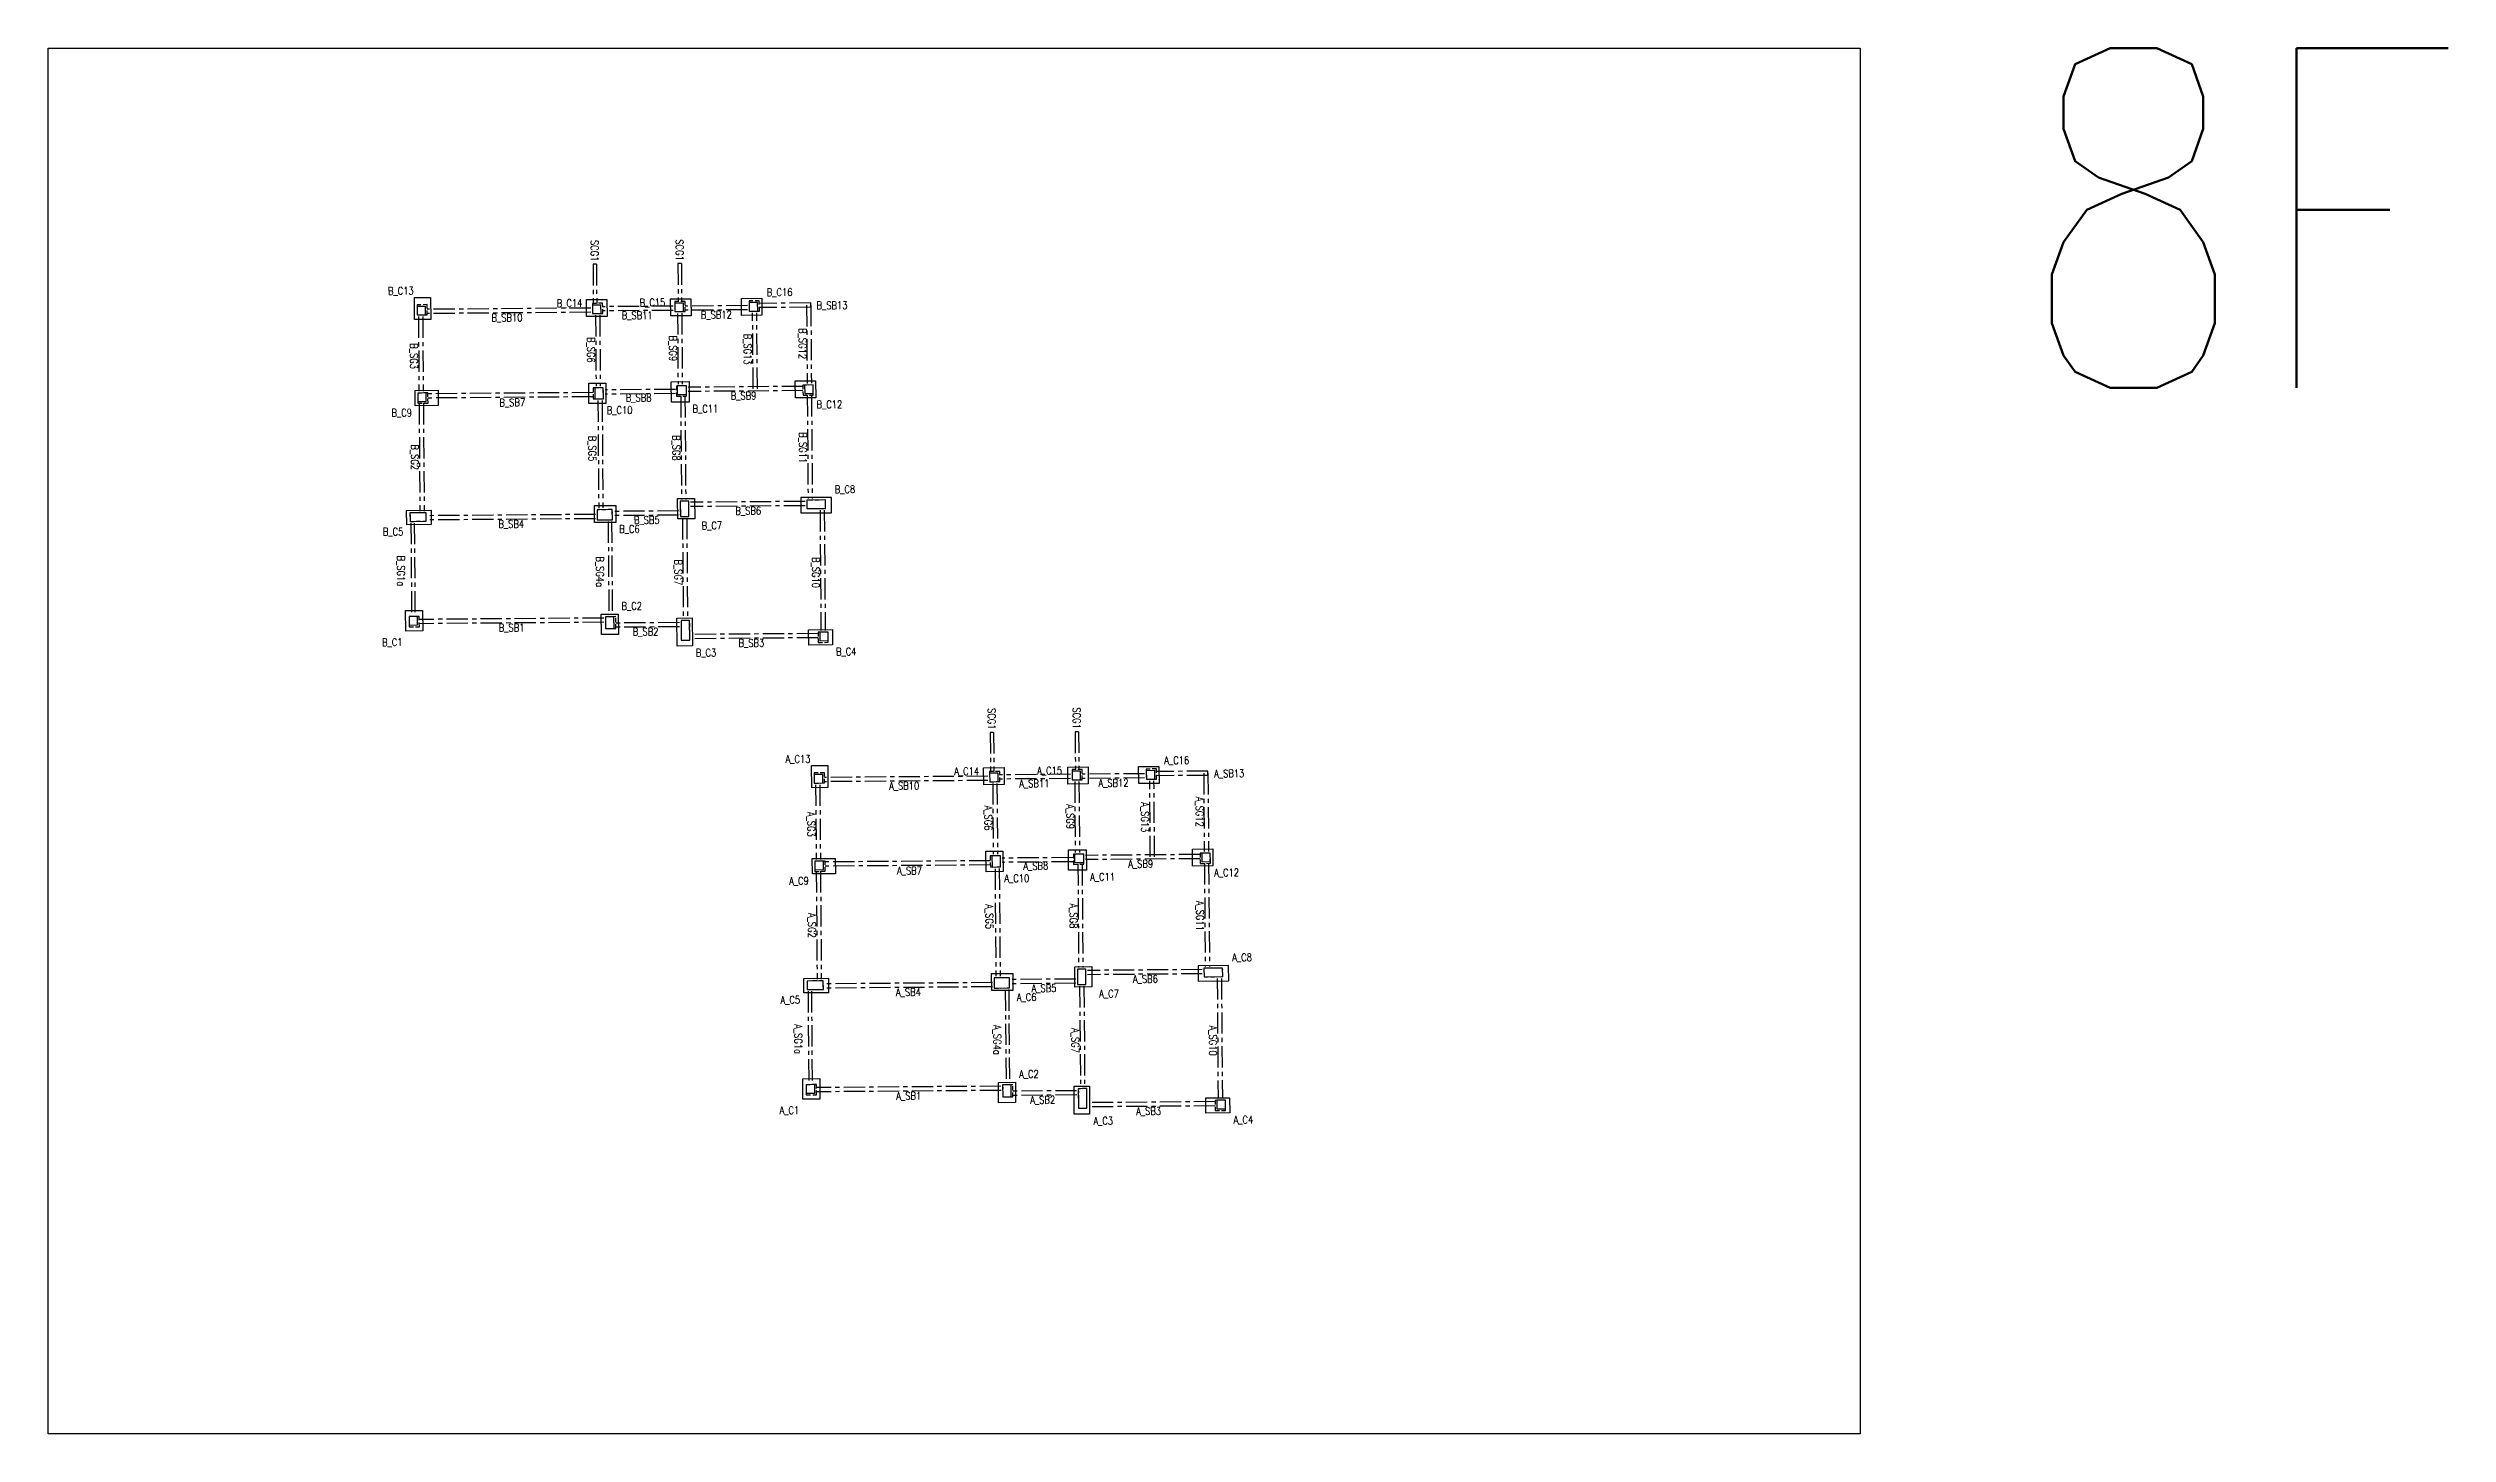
# Model space of a CAD drawing. Header units: millimetres. Extents: x 39613 to 69886, y 27475 to 191272.
# Drawn here: x 50002 to 64126, y 100718 to 108874 of the extents above; entities that cross this region are included whole.
import ezdxf
from ezdxf.enums import TextEntityAlignment as Align

# ---------------------------------------------------------------- set-up
doc = ezdxf.new("R2010")
doc.units = ezdxf.units.MM
doc.header["$LTSCALE"] = 100
doc.header["$MEASUREMENT"] = 0
doc.linetypes.add('CENTER', pattern=[2, 1.25, -0.25, 0.25, -0.25])
doc.linetypes.add('HIDDEN', pattern=[0.375, 0.25, -0.125])
for name, color, linetype in [('TC-COLUMN', 1, 'Continuous'), ('TC-TB', 2, 'Continuous'), ('TC-TC', 4, 'Continuous'), ('TC-虛鋼柱', 4, 'HIDDEN'), ('TC-鋼柱', 11, 'Continuous'), ('TC-鋼粱', 183, 'CENTER')]:
    doc.layers.add(name, color=color, linetype=linetype)
doc.styles.get("Standard").update_dxf_attribs({"font": 'txt.shx', "width": 0.8, "bigfont": 'ae.shx'})

msp = doc.modelspace()

# ---------------------------------------------------------------- linework, layer by layer
at = {"layer": 'Defpoints'}
msp.add_lwpolyline([(60666.19, 108873.51), (60666.19, 100718.14), (50001.56, 100718.14), (50001.56, 108873.51)], close=True, dxfattribs=at)
at = {"layer": 'TC-COLUMN'}
for points in [[(52253.27, 107406.12), (52254.27, 107276.12), (52159.27, 107275.39), (52158.27, 107405.39)], [(53170.73, 107393.16), (53290.73, 107394.09), (53291.49, 107294.09), (53171.5, 107293.17)], [(53665.78, 107396.97), (53785.77, 107397.89), (53786.54, 107297.89), (53666.54, 107296.97)], [(54082.66, 107400.17), (54202.65, 107401.09), (54203.42, 107301.09), (54083.42, 107300.17)], [(52163.17, 106768.22), (52162.47, 106858.22), (52297.47, 106859.26), (52298.16, 106769.26)], [(53284.57, 106902.02), (53285.49, 106782.03), (53185.49, 106781.26), (53184.57, 106901.26)], [(53774.35, 106910.29), (53775.27, 106790.29), (53670.27, 106789.48), (53669.35, 106909.48)], [(54399.36, 106914.86), (54519.35, 106915.79), (54520.12, 106815.79), (54400.13, 106814.87)], [(53807.3, 106223.02), (53808.22, 106103.02), (53708.22, 106102.25), (53707.3, 106222.25)], [(54432.28, 106227.81), (54432.97, 106137.81), (54612.96, 106139.2), (54612.27, 106229.2)], [(52111.78, 106152.99), (52256.78, 106154.11), (52257.43, 106069.11), (52112.44, 106068)], [(53217.6, 106181.49), (53342.59, 106182.45), (53343.36, 106082.45), (53218.37, 106081.49)], [(52107.24, 105442.88), (52106.32, 105562.87), (52206.31, 105563.64), (52207.23, 105443.64)], [(53258.43, 105421.78), (53257.51, 105541.78), (53357.51, 105542.54), (53358.43, 105422.55)], [(53702.83, 105519.39), (53792.83, 105520.08), (53794.1, 105355.09), (53704.1, 105354.39)], [(54478.25, 105450.65), (54618.24, 105451.72), (54618.93, 105361.73), (54478.94, 105360.65)], [(54590.7, 104651.49), (54591.7, 104521.49), (54496.7, 104520.76), (54495.7, 104650.76)], [(55508.16, 104638.53), (55628.16, 104639.46), (55628.92, 104539.46), (55508.93, 104538.54)], [(56003.21, 104642.34), (56123.2, 104643.26), (56123.97, 104543.26), (56003.97, 104542.34)], [(56420.09, 104645.54), (56540.08, 104646.46), (56540.85, 104546.46), (56420.85, 104545.54)], [(54500.6, 104013.59), (54499.91, 104103.59), (54634.9, 104104.63), (54635.59, 104014.63)], [(55622, 104147.39), (55622.92, 104027.4), (55522.92, 104026.63), (55522, 104146.63)], [(56111.78, 104155.66), (56112.7, 104035.66), (56007.7, 104034.85), (56006.78, 104154.85)], [(56736.79, 104160.23), (56856.78, 104161.16), (56857.55, 104061.16), (56737.56, 104060.24)], [(54449.21, 103398.36), (54594.21, 103399.48), (54594.86, 103314.48), (54449.87, 103313.37)], [(55555.03, 103426.86), (55680.02, 103427.82), (55680.79, 103327.82), (55555.8, 103326.86)], [(56144.73, 103468.39), (56145.65, 103348.39), (56045.65, 103347.62), (56044.73, 103467.62)], [(56769.71, 103473.18), (56770.4, 103383.18), (56950.39, 103384.57), (56949.7, 103474.57)], [(54444.67, 102688.25), (54443.75, 102808.24), (54543.74, 102809.01), (54544.66, 102689.01)], [(55595.86, 102667.15), (55594.94, 102787.15), (55694.94, 102787.91), (55695.86, 102667.92)], [(56040.26, 102764.76), (56130.26, 102765.45), (56131.53, 102600.46), (56041.53, 102599.76)], [(56815.68, 102696.02), (56955.67, 102697.09), (56956.36, 102607.1), (56816.37, 102606.02)]]:
    msp.add_lwpolyline(points, close=True, dxfattribs=at)
at = {"layer": 'TC-虛鋼柱'}
for points in [[(52174.06, 107303.01), (52234.06, 107303.47), (52233.6, 107363.47), (52173.6, 107363.01)], [(53206.36, 107310.94), (53266.36, 107311.4), (53265.9, 107371.39), (53205.9, 107370.93)], [(53691.35, 107322.16), (53751.35, 107322.62), (53750.89, 107382.62), (53690.89, 107382.16)], [(54128.23, 107325.52), (54188.23, 107325.98), (54187.77, 107385.97), (54127.77, 107385.51)], [(52178.05, 106783.34), (52238.05, 106783.8), (52237.59, 106843.79), (52177.59, 106843.33)], [(53210.28, 106808.95), (53270.28, 106809.41), (53269.78, 106874.41), (53209.78, 106873.95)], [(53700, 106824.71), (53760, 106825.17), (53759.54, 106885.17), (53699.54, 106884.71)], [(54445.01, 106830.21), (54505.01, 106830.67), (54504.55, 106890.67), (54444.55, 106890.21)], [(52132.28, 106088.15), (52227.28, 106088.88), (52226.9, 106138.88), (52131.9, 106138.15)], [(53233.25, 106096.61), (53323.25, 106097.3), (53322.79, 106157.3), (53232.79, 106156.6)], [(53723.1, 106117.37), (53773.1, 106117.75), (53772.41, 106207.75), (53722.41, 106207.37)], [(54577.77, 106163.92), (54577.39, 106213.92), (54467.39, 106213.08), (54467.78, 106163.08)], [(52127.04, 105468.03), (52187.04, 105468.49), (52186.58, 105528.49), (52126.58, 105528.03)], [(53283.16, 105456.97), (53343.16, 105457.43), (53342.62, 105527.43), (53282.63, 105526.97)], [(53728.83, 105389.57), (53778.83, 105389.96), (53777.95, 105504.96), (53727.95, 105504.57)], [(54533.82, 105376.07), (54593.82, 105376.53), (54593.36, 105436.53), (54533.36, 105436.07)], [(54511.49, 104548.38), (54571.49, 104548.84), (54571.03, 104608.84), (54511.03, 104608.38)], [(55543.79, 104556.31), (55603.79, 104556.77), (55603.33, 104616.76), (55543.33, 104616.3)], [(56028.78, 104567.53), (56088.78, 104567.99), (56088.32, 104627.99), (56028.32, 104627.53)], [(56465.66, 104570.89), (56525.66, 104571.35), (56525.2, 104631.34), (56465.2, 104630.88)], [(55547.71, 104054.32), (55607.71, 104054.78), (55607.21, 104119.78), (55547.21, 104119.32)], [(56037.43, 104070.08), (56097.43, 104070.54), (56096.97, 104130.54), (56036.97, 104130.08)], [(56782.44, 104075.58), (56842.44, 104076.04), (56841.98, 104136.04), (56781.98, 104135.58)], [(54515.48, 104028.71), (54575.48, 104029.17), (54575.02, 104089.16), (54515.02, 104088.7)], [(55570.68, 103341.98), (55660.68, 103342.67), (55660.22, 103402.67), (55570.22, 103401.97)], [(56060.54, 103362.74), (56110.53, 103363.12), (56109.84, 103453.12), (56059.84, 103452.74)], [(56915.2, 103409.29), (56914.82, 103459.29), (56804.82, 103458.45), (56805.21, 103408.45)], [(54469.71, 103333.52), (54564.71, 103334.25), (54564.33, 103384.25), (54469.33, 103383.52)], [(54464.47, 102713.4), (54524.47, 102713.86), (54524.01, 102773.86), (54464.01, 102773.4)], [(55620.59, 102702.34), (55680.59, 102702.8), (55680.05, 102772.8), (55620.06, 102772.34)], [(56066.26, 102634.94), (56116.26, 102635.33), (56115.38, 102750.33), (56065.38, 102749.94)], [(56871.25, 102621.44), (56931.25, 102621.9), (56930.79, 102681.9), (56870.79, 102681.44)]]:
    msp.add_lwpolyline(points, close=True, dxfattribs=at)
at = {"layer": 'TC-鋼柱'}
for points in [[(52174.06, 107303.01), (52224.06, 107303.39), (52223.67, 107353.39), (52173.68, 107353.01)], [(53206.36, 107310.94), (53256.36, 107311.32), (53255.98, 107361.32), (53205.98, 107360.93)], [(53691.35, 107322.16), (53741.35, 107322.54), (53740.97, 107372.54), (53690.97, 107372.16)], [(54128.23, 107325.52), (54178.23, 107325.9), (54177.84, 107375.9), (54127.85, 107375.51)], [(52177.97, 106793.34), (52227.97, 106793.72), (52227.59, 106843.72), (52177.59, 106843.33)], [(53220.28, 106809.03), (53270.28, 106809.41), (53269.78, 106874.41), (53219.78, 106874.03)], [(53704.92, 106834.75), (53759.92, 106835.17), (53759.54, 106885.17), (53704.54, 106884.75)], [(54454.93, 106840.29), (54504.93, 106840.67), (54504.55, 106890.67), (54454.55, 106890.29)], [(52132.28, 106088.15), (52227.28, 106088.88), (52226.9, 106138.88), (52131.9, 106138.15)], [(53233.25, 106096.61), (53323.25, 106097.3), (53322.79, 106157.3), (53232.79, 106156.6)], [(53723.1, 106117.37), (53773.1, 106117.75), (53772.41, 106207.75), (53722.41, 106207.37)], [(54577.77, 106163.92), (54577.39, 106213.92), (54467.39, 106213.08), (54467.78, 106163.08)], [(52126.97, 105478.03), (52176.97, 105478.41), (52176.58, 105528.41), (52126.58, 105528.03)], [(53283.16, 105456.97), (53333.16, 105457.35), (53332.62, 105527.35), (53282.63, 105526.97)], [(53728.83, 105389.57), (53778.83, 105389.96), (53777.95, 105504.96), (53727.95, 105504.57)], [(54543.74, 105386.15), (54593.74, 105386.53), (54593.36, 105436.53), (54543.36, 105436.15)], [(54511.49, 104548.38), (54561.49, 104548.76), (54561.1, 104598.76), (54511.11, 104598.38)], [(55543.79, 104556.31), (55593.79, 104556.69), (55593.41, 104606.69), (55543.41, 104606.3)], [(56028.78, 104567.53), (56078.78, 104567.91), (56078.4, 104617.91), (56028.4, 104617.53)], [(56465.66, 104570.89), (56515.66, 104571.27), (56515.27, 104621.27), (56465.28, 104620.88)], [(55557.71, 104054.4), (55607.71, 104054.78), (55607.21, 104119.78), (55557.21, 104119.4)], [(56042.35, 104080.12), (56097.35, 104080.54), (56096.97, 104130.54), (56041.97, 104130.12)], [(56792.36, 104085.66), (56842.36, 104086.04), (56841.98, 104136.04), (56791.98, 104135.66)], [(54515.4, 104038.71), (54565.4, 104039.09), (54565.02, 104089.09), (54515.02, 104088.7)], [(55570.68, 103341.98), (55660.68, 103342.67), (55660.22, 103402.67), (55570.22, 103401.97)], [(56060.54, 103362.74), (56110.53, 103363.12), (56109.84, 103453.12), (56059.84, 103452.74)], [(56915.2, 103409.29), (56914.82, 103459.29), (56804.82, 103458.45), (56805.21, 103408.45)], [(54469.71, 103333.52), (54564.71, 103334.25), (54564.33, 103384.25), (54469.33, 103383.52)], [(54464.4, 102723.4), (54514.4, 102723.78), (54514.01, 102773.78), (54464.01, 102773.4)], [(55620.59, 102702.34), (55670.59, 102702.72), (55670.05, 102772.72), (55620.06, 102772.34)], [(56066.26, 102634.94), (56116.26, 102635.33), (56115.38, 102750.33), (56065.38, 102749.94)], [(56881.17, 102631.52), (56931.17, 102631.9), (56930.79, 102681.9), (56880.79, 102681.52)]]:
    msp.add_lwpolyline(points, close=True, dxfattribs=at)
at = {"layer": 'TC-鋼粱'}
for p, q in [((53229.13, 107601.14), (53209.14, 107600.98)), ((53209.14, 107600.98), (53210.9, 107370.97)), ((53229.13, 107601.14), (53230.9, 107371.13)), ((53729.18, 107604.98), (53709.18, 107604.82)), ((53709.18, 107604.82), (53710.89, 107382.31)), ((53729.18, 107604.98), (53730.89, 107382.47)), ((53681.1, 107354.58), (53266.05, 107351.39)), ((54117.98, 107357.94), (53751.1, 107355.12)), ((54490.84, 107373.3), (54187.88, 107370.97)), ((54465.94, 107360.61), (54469.47, 106900.4)), ((54491.03, 107348.3), (54490.84, 107373.3)), ((54490.94, 107360.8), (54494.47, 106900.59)), ((52181.64, 107293.06), (52185.01, 106853.39)), ((52206.64, 107293.26), (52210.01, 106853.58)), ((53196.11, 107343.36), (52233.81, 107335.97)), ((53196.31, 107318.36), (52234, 107310.97)), ((53223.91, 107301.07), (53227.12, 106884.08)), ((53248.91, 107301.26), (53252.12, 106884.27)), ((53681.29, 107329.58), (53266.25, 107326.4)), ((53706.43, 107312.28), (53709.63, 106894.79)), ((53731.43, 107312.47), (53734.63, 106894.98)), ((54118.17, 107332.94), (53751.29, 107330.12)), ((54151.74, 106867.96), (54148.31, 107315.67)), ((54176.74, 106868.15), (54173.31, 107315.86)), ((54491.03, 107348.3), (54188.07, 107345.98)), ((53209.99, 106846.26), (52237.63, 106838.8)), ((53210.18, 106821.26), (52237.82, 106813.8)), ((53237.85, 106799.16), (53242.71, 106166.68)), ((53262.85, 106799.35), (53267.71, 106166.87)), ((53694.69, 106864.67), (53279.88, 106861.49)), ((53694.89, 106839.67), (53280.07, 106836.49)), ((53725.17, 106824.91), (53729.84, 106217.42)), ((53750.17, 106825.1), (53754.84, 106217.62)), ((54444.61, 106882.71), (53769.6, 106877.53)), ((54444.8, 106857.71), (53769.79, 106852.53)), ((54470.01, 106830.4), (54474.67, 106223.13)), ((54495.01, 106830.6), (54499.67, 106223.32)), ((52185.55, 106783.39), (52190.43, 106148.6)), ((52210.55, 106783.59), (52215.42, 106148.79)), ((52137.36, 106078.19), (52141.51, 105538.14)), ((52157.36, 106078.34), (52161.51, 105538.3)), ((53223, 106129.03), (52237.03, 106121.46)), ((53223.19, 106104.03), (52237.22, 106096.46)), ((53298.32, 106087.11), (53302.55, 105537.12)), ((53318.32, 106087.26), (53322.55, 105537.28)), ((53712.86, 106149.79), (53332.87, 106146.87)), ((53713.05, 106124.79), (53333.06, 106121.87)), ((53735.82, 106107.33), (53740.37, 105514.67)), ((53760.82, 106107.52), (53765.37, 105514.86)), ((54457.45, 106205.5), (53782.47, 106200.32)), ((54457.64, 106180.5), (53782.66, 106175.32)), ((54545.35, 106153.67), (54550.78, 105446.2)), ((54570.35, 106153.86), (54575.78, 105446.4)), ((53272.68, 105519.39), (52186.72, 105511.05)), ((53272.88, 105494.39), (52186.91, 105486.05)), ((53718.04, 105492.81), (53342.91, 105489.93)), ((53718.23, 105467.81), (53343.1, 105464.93)), ((54533.42, 105428.27), (53788.58, 105422.55)), ((54533.61, 105403.27), (53788.77, 105397.55)), ((55566.57, 104846.51), (55546.57, 104846.35)), ((55546.57, 104846.35), (55548.33, 104616.34)), ((55566.57, 104846.51), (55568.33, 104616.5)), ((56066.61, 104850.35), (56046.61, 104850.19)), ((56046.61, 104850.19), (56048.32, 104627.68)), ((56066.61, 104850.35), (56068.32, 104627.84)), ((54519.07, 104538.43), (54522.44, 104098.76)), ((54544.07, 104538.63), (54547.44, 104098.95)), ((55533.54, 104588.73), (54571.24, 104581.34)), ((55533.74, 104563.73), (54571.43, 104556.34)), ((55561.34, 104546.44), (55564.55, 104129.45)), ((55586.34, 104546.63), (55589.55, 104129.64)), ((56018.53, 104599.95), (55603.48, 104596.76)), ((56018.72, 104574.95), (55603.68, 104571.77)), ((56043.86, 104557.65), (56047.06, 104140.16)), ((56068.86, 104557.84), (56072.06, 104140.35)), ((56455.41, 104603.31), (56088.53, 104600.49)), ((56455.6, 104578.31), (56088.72, 104575.49)), ((56489.17, 104113.33), (56485.74, 104561.04)), ((56514.17, 104113.52), (56510.74, 104561.23)), ((56828.27, 104618.67), (56525.31, 104616.34)), ((56828.46, 104593.67), (56525.5, 104591.35)), ((56803.37, 104605.98), (56806.9, 104145.77)), ((56828.46, 104593.67), (56828.27, 104618.67)), ((56828.37, 104606.17), (56831.9, 104145.96)), ((56032.12, 104110.04), (55617.31, 104106.86)), ((56782.04, 104128.08), (56107.03, 104122.9)), ((56782.23, 104103.08), (56107.22, 104097.9)), ((54522.98, 104028.76), (54527.86, 103393.97)), ((54547.98, 104028.96), (54552.85, 103394.16)), ((55547.42, 104091.63), (54575.06, 104084.16)), ((55547.61, 104066.63), (54575.25, 104059.17)), ((55575.28, 104044.53), (55580.14, 103412.05)), ((55600.28, 104044.72), (55605.14, 103412.24)), ((56032.32, 104085.04), (55617.5, 104081.86)), ((56062.6, 104070.28), (56067.27, 103462.79)), ((56087.6, 104070.47), (56092.27, 103462.98)), ((56807.44, 104075.77), (56812.1, 103468.5)), ((56832.44, 104075.97), (56837.1, 103468.69)), ((56050.29, 103395.16), (55670.3, 103392.24)), ((56794.88, 103450.87), (56119.9, 103445.68)), ((56795.07, 103425.87), (56120.09, 103420.69)), ((56882.78, 103399.04), (56888.21, 102691.57)), ((56907.78, 103399.23), (56913.21, 102691.77)), ((54474.79, 103323.56), (54478.94, 102783.51)), ((54494.79, 103323.71), (54498.94, 102783.67)), ((55560.43, 103374.4), (54574.46, 103366.83)), ((55560.62, 103349.4), (54574.65, 103341.83)), ((55635.76, 103332.48), (55639.98, 102782.49)), ((55655.75, 103332.63), (55659.98, 102782.64)), ((56050.48, 103370.16), (55670.49, 103367.24)), ((56073.25, 103352.7), (56077.8, 102760.04)), ((56098.25, 103352.89), (56102.8, 102760.23)), ((55610.11, 102764.76), (54524.15, 102756.42)), ((55610.31, 102739.76), (54524.34, 102731.42)), ((56055.47, 102738.18), (55680.34, 102735.3)), ((56055.66, 102713.18), (55680.53, 102710.3)), ((56870.85, 102673.64), (56126.01, 102667.92)), ((56871.04, 102648.64), (56126.2, 102642.92))]:
    msp.add_line(p, q, dxfattribs=at)

# ---------------------------------------------------------------- texts
at = {"layer": 'Defpoints', "color": 3, "width": 0.8}
msp.add_text('8F', height=2000, rotation=360, dxfattribs=at).set_placement((61589.25, 108873.51), align=Align.TOP_LEFT)
at = {"layer": 'TC-TB', "width": 0.8}
for s, rotation, p in [('SCG1', 270.440027, (53218.52, 107681.06)), ('SCG1', 270.440027, (53718.57, 107684.9)), ('B_SB13', 0.440027, (54615.98, 107359.26)), ('B_SB10', 0.440027, (52702.86, 107287.07)), ('B_SB11', 0.440027, (53468.98, 107300.45)), ('B_SB12', 0.440027, (53934.94, 107304.03)), ('B_SG12', 270, (54442.67, 107134.16)), ('B_SG3', 270, (52155.92, 107060.52)), ('B_SG6', 270, (53197.98, 107097.36)), ('B_SG9', 270, (53680.39, 107105.82)), ('B_SG13', 270, (54119.95, 107101.58)), ('B_SB7', 0.440027, (52734.23, 106787.61)), ('B_SB8', 0.440027, (53477.65, 106815.64)), ('B_SB9', 0.440027, (54095, 106827.52)), ('B_SG2', 270, (52160.49, 106465.78)), ('B_SG5', 270, (53205.02, 106517.15)), ('B_SG8', 270, (53700, 106520.95)), ('B_SG11', 270, (54444.88, 106521.56)), ('B_SB4', 0.440027, (52727.92, 106072.72)), ('B_SB5', 0.440027, (53525.76, 106095.85)), ('B_SB6', 0.440027, (54122.86, 106150.43)), ('B_SG1a', 270, (52079.52, 105796.46)), ('B_SG4a', 270, (53250.59, 105791.73)), ('B_SG7', 270, (53710.77, 105788.29)), ('B_SG10', 270, (54520.66, 105787.23)), ('B_SB1', 0.440027, (52730.11, 105462.72)), ('B_SB2', 0.440027, (53518.38, 105438.78)), ('B_SB3', 0.440027, (54141.4, 105372.75)), ('SCG1', 270.440027, (55555.95, 104926.43)), ('SCG1', 270.440027, (56056, 104930.27)), ('A_SB10', 0.440027, (55040.29, 104532.44)), ('A_SB11', 0.440027, (55806.41, 104545.82)), ('A_SB12', 0.440027, (56272.37, 104549.4)), ('A_SB13', 0.440027, (56953.41, 104604.63)), ('A_SG6', 270, (55535.41, 104342.73)), ('A_SG9', 270, (56017.82, 104351.19)), ('A_SG13', 270, (56457.38, 104346.95)), ('A_SG12', 270, (56780.1, 104379.53)), ('A_SG3', 270, (54493.35, 104305.89)), ('A_SB7', 0.440027, (55071.66, 104032.98)), ('A_SB8', 0.440027, (55815.08, 104061.01)), ('A_SB9', 0.440027, (56432.43, 104072.89)), ('A_SG5', 270, (55542.45, 103762.52)), ('A_SG8', 270, (56037.44, 103766.32)), ('A_SG11', 270, (56782.31, 103766.93)), ('A_SG2', 270, (54497.92, 103711.15)), ('A_SB6', 0.440027, (56460.29, 103395.8)), ('A_SB4', 0.440027, (55065.35, 103318.09)), ('A_SB5', 0.440027, (55863.19, 103341.22)), ('A_SG1a', 270, (54416.95, 103041.83)), ('A_SG4a', 270, (55588.02, 103037.1)), ('A_SG10', 270, (56858.09, 103032.6)), ('A_SG7', 270, (56048.2, 103033.66)), ('A_SB1', 0.440027, (55067.54, 102708.09)), ('A_SB2', 0.440027, (55855.81, 102684.15)), ('A_SB3', 0.440027, (56478.83, 102618.12))]:
    msp.add_text(s, height=45, rotation=rotation, dxfattribs=at).set_placement(p, align=Align.MIDDLE_CENTER)
at = {"layer": 'TC-TC', "width": 0.8}
for s, p in [('B_C13', (52077.97, 107444.77)), ('B_C14', (53070.89, 107372.4)), ('B_C15', (53558.93, 107376.14)), ('B_C16', (54307.38, 107436.89)), ('B_C12', (54600.43, 106776.4)), ('B_C9', (52083.48, 106727.61)), ('B_C10', (53365.79, 106742.64)), ('B_C11', (53870.57, 106751.02)), ('B_C8', (54691.9, 106277.31)), ('B_C7', (53908.52, 106063.79)), ('B_C5', (52032.75, 106027.38)), ('B_C6', (53423.67, 106043.07)), ('B_C2', (53437.14, 105590.65)), ('B_C1', (52027.74, 105377.26)), ('B_C3', (53874.4, 105315.7)), ('B_C4', (54699.24, 105322.04)), ('A_C13', (54415.4, 104690.14)), ('A_C16', (56644.81, 104682.26)), ('A_C14', (55408.32, 104617.77)), ('A_C15', (55896.36, 104621.51)), ('A_C9', (54420.91, 103972.98)), ('A_C10', (55703.22, 103988.01)), ('A_C11', (56208, 103996.39)), ('A_C12', (56937.86, 104021.77)), ('A_C8', (57029.33, 103522.68)), ('A_C5', (54370.18, 103272.75)), ('A_C6', (55761.1, 103288.44)), ('A_C7', (56245.95, 103309.16)), ('A_C2', (55774.57, 102836.02)), ('A_C1', (54365.17, 102622.63)), ('A_C3', (56211.83, 102561.07)), ('A_C4', (57036.67, 102567.41))]:
    msp.add_text(s, height=45, rotation=0.440027, dxfattribs=at).set_placement(p, align=Align.MIDDLE_CENTER)

doc.saveas('drawing.dxf')
